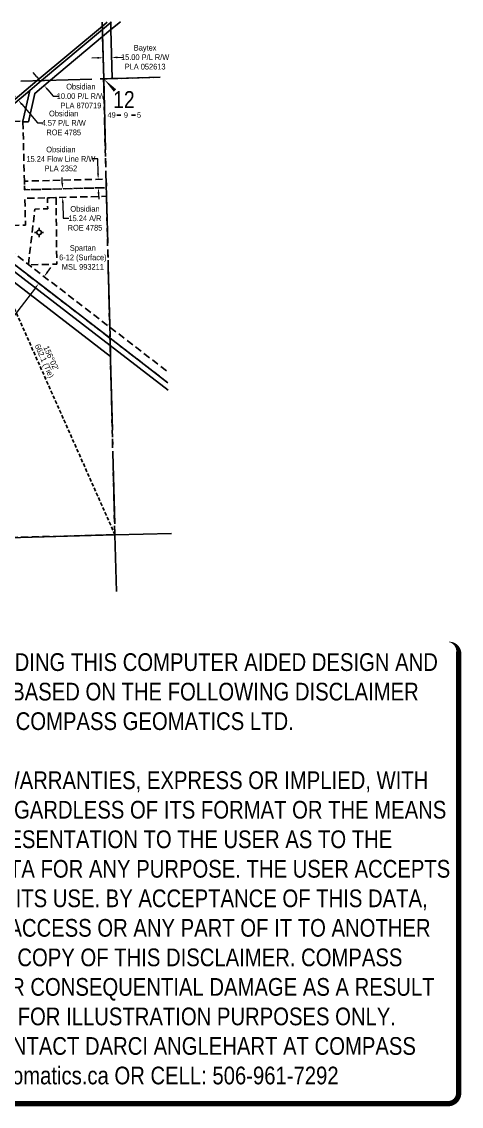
# Model space of a CAD drawing. Extents: x 619926 to 621900, y 5895827 to 5897740.
# Drawn here: x 621123 to 621900, y 5895827 to 5897740 of the extents above; entities that cross this region are included whole.
import ezdxf
from ezdxf.enums import TextEntityAlignment as Align

# ---------------------------------------------------------------- set-up
doc = ezdxf.new("R2010")
doc.units = 0
doc.header["$LTSCALE"] = 5
doc.header["$PDSIZE"] = 0.5
for name, pattern in [('foc-ACCESSROAD', [3.75, 2.5, -1.25]), ('foc-FLOWLINE', [3.75, 2.5, -1.25]), ('foc-QUARTERLINE', [33, 25, -3, 2, -3]), ('foc-TIELINE', [1.875, 1.25, -0.625])]:
    doc.linetypes.add(name, pattern=pattern)
doc.layers.get('Defpoints').update_dxf_attribs({"color": 9})
for name, color, linetype in [('10', 1, 'Continuous'), ('9', 3, 'Continuous'), ('C-FLOWLINE', 13, 'foc-FLOWLINE'), ('C-RW', 13, 'Continuous'), ('F-RW', 190, 'Continuous'), ('F-WS', 190, 'foc-ACCESSROAD'), ('F-WS-S', 8, 'Continuous'), ('L-BD', 7, 'Continuous'), ('L-QSEC', 8, 'foc-QUARTERLINE'), ('L-SEC', 7, 'Continuous'), ('L-SECLBL', 7, 'Continuous'), ('L-TIE', 7, 'foc-TIELINE')]:
    doc.layers.add(name, color=color, linetype=linetype)
for name, color, linetype, lineweight in [('C-AR-T', 13, 'Continuous', 9), ('C-FLOWLINE-T', 13, 'Continuous', 9), ('F-RW-T', 190, 'Continuous', 9), ('F-WS-T', 190, 'Continuous', 9)]:
    doc.layers.add(name, color=color, linetype=linetype, lineweight=lineweight)
doc.layers.add('DISCLAIMER', color=7, linetype='Continuous', plot=False)
doc.styles.add('80', font='ARIALN.TTF', dxfattribs={"height": 10})
doc.styles.add('80CG', font='ARIALN.TTF', dxfattribs={"height": 10})
doc.styles.add('80L', font='ARIALN.TTF', dxfattribs={"height": 10})
doc.styles.add('SIMPLEX', font='ARIALN.TTF')
doc.dimstyles.new('Compass 5 000', dxfattribs={"dimscale": 5, "dimtxt": 9, "dimasz": 2, "dimexe": 0.2, "dimexo": 0.0625, "dimgap": 0.5, "dimtad": 0, "dimtih": 1, "dimtoh": 1, "dimzin": 0, "dimdsep": 46, "dimtxsty": '80CG', "dimcen": 0.1, "dimse1": 1, "dimse2": 1, "dimclrd": 256, "dimclrt": 256, "dimaunit": 1, "dimadec": 4, "dimazin": 0, "dimtfac": 0.06, "dimtofl": 0, "dimtmove": 0, "dimatfit": 1, "dimfxl": 0.2, "dimtolj": 1, "dimtzin": 0, "dimlwd": -1, "dimarcsym": 0})

# ---------------------------------------------------------------- blocks, each defined once
blk = doc.blocks.new('L-SECLBL')
at = {"layer": '9', "color": 7}
for p, q in [((-5.1, -27.8), (-12.3, -27.8)), ((20.7, -27.8), (13.5, -27.8))]:
    blk.add_line(p, q, dxfattribs=at)
at = {"layer": '10', "color": 2, "style": 'SIMPLEX'}
blk.add_attdef('SEC', text='', height=30, dxfattribs=at).set_placement((0, 0), align=Align.MIDDLE)
at = {"layer": '10', "color": 5, "style": '80L'}
blk.add_attdef('TWP', text='', height=9.5, dxfattribs=at).set_placement((-14.4, -27.4), align=Align.MIDDLE_RIGHT)
blk.add_attdef('RGE', text='', height=9.5, dxfattribs=at).set_placement((3.6, -27.4), align=Align.MIDDLE_CENTER)
blk.add_attdef('MER', text='', height=9.5, dxfattribs=at).set_placement((23.2, -27.4), align=Align.MIDDLE_LEFT)
blk = doc.blocks.new('GABD')
for p, q in [((-0.81, 0), (-1.62, 0)), ((0, 0.81), (0, 1.62)), ((1.62, 0), (0.81, 0)), ((0, -0.81), (0, -1.62))]:
    blk.add_line(p, q)
blk.add_circle((0, 0), 0.8)
blk = doc.blocks.new('*D36')
at = {"layer": 'C-FLOWLINE-T', "transparency": 16777216}
for p, q in [((621257.5, 5897498.3), (621247.5, 5897498.3)), ((621258.2, 5897472.5), (621257.5, 5897498.3)), ((621259.1, 5897437.2), (621259.3, 5897427.2))]:
    blk.add_line(p, q, dxfattribs=at)
for points in [[(621259.8, 5897472.5), (621256.5, 5897472.4), (621258.4, 5897462.5)], [(621260.7, 5897437.3), (621257.4, 5897437.2), (621258.8, 5897447.2)]]:
    blk.add_solid(points, dxfattribs=at)
at = {"layer": 'Defpoints', "color": 0, "transparency": 16777216}
for p in [(621258.4, 5897462.5), (621156.2, 5897459.9), (621156.6, 5897444.7)]:
    blk.add_point(p, dxfattribs=at)
at = {"layer": 'C-FLOWLINE-T', "transparency": 16777216, "insert": (621192.5, 5897498.3), "char_height": 10, "attachment_point": 5, "style": '80CG'}
blk.add_mtext('\\A1;Obsidian\\P15.24 Flow Line R/W\\PPLA 2352', dxfattribs=at)
blk = doc.blocks.new('*D38')
at = {"layer": 'C-AR-T', "transparency": 16777216}
for p, q in [((621150.3, 5897643.2), (621143.8, 5897650.8)), ((621169.5, 5897620.2), (621178.7, 5897609.2)), ((621178.7, 5897609.2), (621188.7, 5897609.2))]:
    blk.add_line(p, q, dxfattribs=at)
for points in [[(621151.5, 5897644.2), (621149, 5897642.1), (621156.7, 5897635.5)], [(621170.8, 5897621.2), (621168.2, 5897619.1), (621163.1, 5897627.8)]]:
    blk.add_solid(points, dxfattribs=at)
at = {"layer": 'Defpoints', "color": 0, "transparency": 16777216}
for p in [(621152.6, 5897632.1), (621159, 5897624.4), (621163.1, 5897627.8)]:
    blk.add_point(p, dxfattribs=at)
at = {"layer": 'C-AR-T', "transparency": 16777216, "insert": (621227.8, 5897609.2), "char_height": 10, "attachment_point": 5, "style": '80CG'}
blk.add_mtext('\\A1;Obsidian\\P10.00 P/L R/W\\PPLA 870719', dxfattribs=at)
blk = doc.blocks.new('*D41')
at = {"layer": 'Defpoints', "color": 0, "transparency": 16777216}
for p in [(621112.1, 5897604.1), (621115, 5897600.6), (621117.1, 5897602.3)]:
    blk.add_point(p, dxfattribs=at)
at = {"layer": 'F-RW-T', "transparency": 16777216}
for p, q in [((621107.7, 5897613.5), (621101.3, 5897621.2)), ((621123.5, 5897594.7), (621151, 5897561.8)), ((621151, 5897561.8), (621161, 5897561.8))]:
    blk.add_line(p, q, dxfattribs=at)
for points in [[(621109, 5897614.6), (621106.4, 5897612.5), (621114.1, 5897605.9)], [(621124.8, 5897595.7), (621122.2, 5897593.6), (621117.1, 5897602.3)]]:
    blk.add_solid(points, dxfattribs=at)
at = {"layer": 'F-RW-T', "transparency": 16777216, "insert": (621197.5, 5897561.8), "char_height": 10, "attachment_point": 5, "style": '80CG'}
blk.add_mtext('\\A1;Obsidian\\P4.57 P/L R/W\\PROE 4785', dxfattribs=at)
blk = doc.blocks.new('*D42')
at = {"layer": 'Defpoints', "color": 0, "transparency": 16777216}
for p in [(621267.1, 5897677.9), (621282.2, 5897678.3), (621282.2, 5897677.3)]:
    blk.add_point(p, dxfattribs=at)
at = {"layer": 'F-RW-T', "transparency": 16777216}
for p, q in [((621257.2, 5897676.7), (621247.2, 5897676.4)), ((621292.2, 5897677.6), (621302.2, 5897677.8))]:
    blk.add_line(p, q, dxfattribs=at)
for points in [[(621257.1, 5897678.3), (621257.2, 5897675), (621267.2, 5897676.9)], [(621292.1, 5897679.2), (621292.2, 5897675.9), (621282.2, 5897677.3)]]:
    blk.add_solid(points, dxfattribs=at)
at = {"layer": 'F-RW-T', "transparency": 16777216, "insert": (621341.3, 5897677.8), "char_height": 10, "attachment_point": 5, "style": '80CG'}
blk.add_mtext('\\A1;Baytex\\P15.00 P/L R/W\\PPLA 052613', dxfattribs=at)
blk = doc.blocks.new('*D49')
at = {"layer": 'C-FLOWLINE-T', "transparency": 16777216}
for p, q in [((621168.9, 5897298.8), (621175, 5897306.8)), ((621147.4, 5897270.9), (621108.8, 5897220.6)), ((621108.8, 5897220.6), (621098.8, 5897220.6))]:
    blk.add_line(p, q, dxfattribs=at)
for points in [[(621167.6, 5897299.9), (621170.2, 5897297.8), (621162.8, 5897290.9)], [(621146.1, 5897271.9), (621148.7, 5897269.9), (621153.5, 5897278.8)]]:
    blk.add_solid(points, dxfattribs=at)
at = {"layer": 'Defpoints', "color": 0, "transparency": 16777216}
for p in [(621153.5, 5897278.8), (621177.8, 5897279.4), (621168.5, 5897267.3)]:
    blk.add_point(p, dxfattribs=at)
at = {"layer": 'C-FLOWLINE-T', "transparency": 16777216, "insert": (621043.8, 5897220.6), "char_height": 10, "attachment_point": 5, "style": '80CG'}
blk.add_mtext('\\A1;Obsidian\\P15.24 Flow Line R/W\\PPLA 2352', dxfattribs=at)
blk = doc.blocks.new('*D50')
at = {"layer": 'C-AR-T', "transparency": 16777216}
for p, q in [((621195, 5897455.6), (621194.8, 5897465.6)), ((621195.9, 5897420.5), (621196.6, 5897393.6)), ((621196.6, 5897393.6), (621206.6, 5897393.6))]:
    blk.add_line(p, q, dxfattribs=at)
for points in [[(621196.7, 5897455.7), (621193.4, 5897455.6), (621195.3, 5897445.6)], [(621197.6, 5897420.5), (621194.2, 5897420.4), (621195.6, 5897430.5)]]:
    blk.add_solid(points, dxfattribs=at)
at = {"layer": 'Defpoints', "color": 0, "transparency": 16777216}
for p in [(621216.2, 5897446.2), (621195.6, 5897430.5), (621216.6, 5897431)]:
    blk.add_point(p, dxfattribs=at)
at = {"layer": 'C-AR-T', "transparency": 16777216, "insert": (621235.1, 5897393.6), "char_height": 10, "attachment_point": 5, "style": '80CG'}
blk.add_mtext('\\A1;Obsidian\\P15.24 A/R\\PROE 4785', dxfattribs=at)
blk = doc.blocks.new('Disclaimer_Legal')
at = {"layer": 'DISCLAIMER', "color": 254, "flags": 128}
blk.add_lwpolyline([(-3612.9, -1104.6, 37.5, 37.5, 0), (4096.1, -1104.6, 37.5, 37.5, 0.414214), (4171.1, -1029.6, 37.5, 37.5, 0), (4171.1, 2078.7, 37.5, 0, 0.414214), (4096.1, 2153.7, 0, 0, 0), (-3612.9, 2153.7, 0, 0, 0.414214), (-3687.9, 2078.7, 0, 0, 0), (-3687.9, -1029.6, 0, 37.5, 0.414214)], format="xyseb", close=True, dxfattribs=at)
at = {"layer": 'DISCLAIMER', "color": 254, "insert": (241.6, 533.9), "char_height": 125, "width": 7717.568, "attachment_point": 5, "style": '80'}
blk.add_mtext('NOTICE TO THE CORPORATION, PERSON &/OR PERSONS REGARDING THIS COMPUTER AIDED DESIGN AND DRAFTING (CADD) FILES. ACCEPTANCE OF THE CADD DATA IS BASED ON THE FOLLOWING DISCLAIMER WHICH COVERS ALL CADD DATA RECIEVED FROM COMPASS GEOMATICS LTD.\\P{\\fArial Narrow|b1|i0|c0|p34;DISCLAIMER}\\PCOMPASS GEOMATICS LTD. MAKES NO REPRESENTATION OR WARRANTIES, EXPRESS OR IMPLIED, WITH RESPECT TO THE REUSE OF THE DATA PROVIDED HEREWITH, REGARDLESS OF ITS FORMAT OR THE MEANS OF ITS TRANSMISSION. THERE IS NO GUARANTEE OR REPRESENTATION TO THE USER AS TO THE ACCURACY, CURRENCY, SUITABILITY OR RELIABILITY OF THIS DATA FOR ANY PURPOSE. THE USER ACCEPTS THE DATA "AS IS", AND ASSUMES ALL RISKS ASSOCIATED WITH ITS USE. BY ACCEPTANCE OF THIS DATA, THE USER AGREES NOT TO TRANSMIT THIS DATA OR PROVIDE ACCESS OR ANY PART OF IT TO ANOTHER PARTY UNLESS THE USER SHALL INCLUDE WITH THE DATA A COPY OF THIS DISCLAIMER. COMPASS GEOMATICS LTD. ASSUMES NO RESPONSIBILITY FOR ACTUAL OR CONSEQUENTIAL DAMAGE AS A RESULT OF ANY USER\'S RELIANCE ON THIS DATA. THIS CADD FILE IS FOR ILLUSTRATION PURPOSES ONLY.\\PIF YOU REQUIRE MORE ACCURATE INFORMATION, PLEASE CONTACT DARCI ANGLEHART AT COMPASS GEOMATICS LTD. VIA EMAIL: darci.anglehart@compassgeomatics.ca OR CELL: 506-961-7292', dxfattribs=at)

msp = doc.modelspace()

# ---------------------------------------------------------------- linework, layer by layer
at = {"layer": 'C-FLOWLINE', "flags": 128}
msp.add_lwpolyline([(621272.492, 5897462.82), (621272.871, 5897447.576), (621128.676, 5897443.995), (621128.298, 5897459.239), (621272.492, 5897462.82)], close=True, dxfattribs=at)
msp.add_lwpolyline([(621381.487, 5897103.57), (621279.468, 5897181.994), (621045.976, 5897361.487), (621023.403, 5897378.841), (621047.641, 5897379.443), (621070.165, 5897362.127), (621135.012, 5897312.275), (621135.982, 5897311.53), (621278.98, 5897201.603), (621381.002, 5897123.177)], dxfattribs=at)
at = {"layer": 'C-RW', "flags": 128}
msp.add_lwpolyline([(621297.71, 5897740.488), (621280.956, 5897726.464), (621266.249, 5897714.155), (621174.21, 5897637.124), (621146.378, 5897613.827), (621135.173, 5897563.999), (621125.71, 5897563.745), (621124.855, 5897563.722), (621125.118, 5897564.895), (621137.359, 5897619.327), (621158.102, 5897636.691), (621265.931, 5897726.934), (621280.639, 5897739.245), (621281.606, 5897740.055)], dxfattribs=at)
at = {"layer": 'F-RW'}
for points in [[(621281.606, 5897740.055), (621280.639, 5897739.245), (621265.931, 5897726.934), (621158.102, 5897636.691), (621137.359, 5897619.327), (621076.19, 5897568.129), (621076.314, 5897563.683), (621071.733, 5897563.569), (621069.751, 5897634.312), (621066.951, 5897734.288)], [(621071.532, 5897734.411), (621074.333, 5897634.435), (621076.027, 5897573.955), (621150.744, 5897636.492), (621265.786, 5897732.779), (621274.158, 5897739.855)], [(621280.623, 5897740.029), (621280.639, 5897739.245), (621280.956, 5897726.464), (621283.102, 5897640.055), (621268.099, 5897639.653), (621266.249, 5897714.155), (621265.931, 5897726.934), (621265.786, 5897732.779), (621265.616, 5897739.625)], [(621045.976, 5897361.487), (621279.468, 5897181.994), (621279.789, 5897169.069), (620950.015, 5897422.571)], [(621381.807, 5897090.645), (621279.789, 5897169.069), (621279.468, 5897181.994), (621381.487, 5897103.57)]]:
    msp.add_lwpolyline(points, dxfattribs=at)
msp.add_lwpolyline([(621279.789, 5897169.069), (621280.268, 5897149.77), (620926.311, 5897421.855), (620907.216, 5897436.534), (620784.833, 5897530.625), (620479.328, 5897563.795), (620473.569, 5897563.653), (620468.747, 5897563.534), (620463.566, 5897563.404), (620463.189, 5897578.408), (620468.37, 5897578.538), (620473.192, 5897578.658), (620479.954, 5897578.824), (620542.149, 5897572.071), (620553.31, 5897570.896), (620790.585, 5897545.133), (620930.919, 5897437.251), (620950.015, 5897422.571), (621279.789, 5897169.069)], close=True, dxfattribs=at)
at = {"layer": 'F-WS', "flags": 128}
msp.add_lwpolyline([(621368.166, 5897642.337), (621282.803, 5897640.047), (621267.805, 5897639.646), (621272.196, 5897462.875), (621272.575, 5897447.636), (621128.432, 5897444.056), (621128.053, 5897459.296), (621127.259, 5897491.297), (621125.467, 5897563.765), (621125.438, 5897564.927), (621124.875, 5897564.914), (621076.088, 5897563.702), (621071.509, 5897563.588), (621056.27, 5897563.207), (621015.72, 5897562.202), (621016.499, 5897530.725), (621016.749, 5897520.587), (621017.541, 5897488.572), (621018.473, 5897451.071), (621018.722, 5897441.023), (621018.748, 5897439.975), (620946.618, 5897437.794), (620930.745, 5897437.315), (620907.051, 5897436.598), (620477.071, 5897423.623), (620472.253, 5897423.477), (620467.074, 5897423.322), (620463.558, 5897563.424), (620463.182, 5897578.422), (620462.671, 5897598.777), (620462.419, 5897608.83), (620462.399, 5897609.619), (620462.188, 5897618.002), (620462.146, 5897619.673), (620459.679, 5897717.972)], dxfattribs=at)
for points in [[(621272.953, 5897432.398), (621278.683, 5897201.751), (621279.17, 5897182.149), (621279.491, 5897169.229), (621279.97, 5897149.937), (621287.782, 5896835.433), (620492.364, 5896814.286), (620487.545, 5896814.158), (620482.365, 5896814.021), (620467.456, 5897408.083), (620472.635, 5897408.239), (620477.454, 5897408.384), (620926.139, 5897421.924), (620949.834, 5897422.641), (620965.705, 5897423.121), (621019.126, 5897424.736), (621020.207, 5897381.223), (621020.266, 5897378.853), (621023.196, 5897378.926), (621047.425, 5897379.527), (621129.984, 5897381.577), (621128.811, 5897428.818), (621168.706, 5897429.809), (621183.707, 5897430.181), (621272.953, 5897432.398)], [(621183.971, 5897430.115), (621184.181, 5897410.815), (621185.254, 5897312.764), (621135.982, 5897311.53), (621134.92, 5897311.503), (621135.012, 5897312.275), (621146.677, 5897409.89), (621169.176, 5897410.453), (621168.965, 5897429.742), (621183.971, 5897430.115)]]:
    msp.add_lwpolyline(points, close=True, dxfattribs=at)
at = {"layer": 'L-QSEC'}
for p, q in [((621265.616, 5897739.625), (621268.099, 5897639.653)), ((620462.196, 5897618.002), (621268.099, 5897639.653)), ((621268.099, 5897639.653), (621368.166, 5897642.342)), ((621268.099, 5897639.653), (621288.083, 5896835.155)), ((621288.083, 5896835.155), (621290.491, 5896735.184))]:
    msp.add_line(p, q, dxfattribs=at)
at = {"layer": 'L-SEC'}
for p, q in [((620482.38, 5896813.735), (621288.083, 5896835.155)), ((621288.083, 5896835.155), (621388.058, 5896837.813))]:
    msp.add_line(p, q, dxfattribs=at)
at = {"layer": 'L-SECLBL', "flags": 128}
msp.add_lwpolyline([(621268.099, 5897639.653, 0, 6, 0), (621288.054, 5897619.122, 0, 0, 0)], format="xyseb", dxfattribs=at)
at = {"layer": 'L-TIE'}
msp.add_line((621288.083, 5896835.155), (621018.953, 5897439.912), dxfattribs=at)

# ---------------------------------------------------------------- block references
at = {"xscale": 0.25, "yscale": 0.25, "zscale": 0.25}
msp.add_blockref('Disclaimer_Legal', (620852.479, 5896107.845), dxfattribs=at)
at = {"layer": 'F-WS-S', "xscale": 5, "yscale": 5, "zscale": 5}
msp.add_blockref('GABD', (621153.977, 5897368.708), dxfattribs=at)
at = {"layer": 'L-SECLBL'}
msp.add_blockref('L-SECLBL', (621303.76, 5897603.302), dxfattribs=at).add_auto_attribs({'SEC': '12', 'TWP': '49', 'RGE': '9', 'MER': '5'})

# ---------------------------------------------------------------- texts
at = {"layer": 'F-WS-T', "insert": (621231.306, 5897324.57), "char_height": 10, "attachment_point": 5, "style": '80CG'}
msp.add_mtext('\\A1;Spartan\\P6-12 (Surface)\\PMSL 993211', dxfattribs=at)
at = {"layer": 'L-BD', "style": '80L'}
for s, height, p in [('662.1 (Tie)', 9.99644, (621162.194, 5897141.395)), ("156°02'", 9.9964, (621175.209, 5897147.186))]:
    msp.add_text(s, height=height, rotation=293.9901, dxfattribs=at).set_placement(p, align=Align.MIDDLE)

# ---------------------------------------------------------------- dimensions: what is measured, and where the dimension line sits
at = {"layer": 'C-AR-T'}
for base, p1, p2, angle, text, picture, middle in [((621163.098, 5897627.823), (621152.622, 5897632.104), (621159.045, 5897624.43), 309.931647, 'Obsidian\\P10.00 P/L R/W\\PPLA 870719', '*D38', (621227.791, 5897609.179)), ((621195.646, 5897430.478), (621216.24, 5897446.169), (621216.617, 5897430.999), 271.422738, 'Obsidian\\P15.24 A/R\\PROE 4785', '*D50', (621235.129, 5897393.625))]:
    dim = msp.add_linear_dim(base=base, p1=p1, p2=p2, angle=angle, text=text, dimstyle='Compass 5 000', dxfattribs=at)
    dim.commit()
    dim.dimension.update_dxf_attribs({"geometry": picture, "text_midpoint": middle, "dimtype": 161})
at = {"layer": 'C-FLOWLINE-T'}
dim = msp.add_linear_dim(base=(621258.429, 5897462.471), p1=(621156.623, 5897444.689), p2=(621156.244, 5897459.933), angle=91.42266, text='Obsidian\\P15.24 Flow Line R/W\\PPLA 2352', dimstyle='Compass 5 000', dxfattribs=at)
dim.commit()
dim.dimension.update_dxf_attribs({"geometry": '*D36', "text_midpoint": (621192.538, 5897498.342), "dimtype": 161})
at = {"layer": 'C-FLOWLINE-T', "color": 0}
dim = msp.add_linear_dim(base=(621153.502, 5897278.829), p1=(621177.752, 5897279.42), p2=(621168.458, 5897267.331), angle=232.449286, text='Obsidian\\P15.24 Flow Line R/W\\PPLA 2352', dimstyle='Compass 5 000', dxfattribs=at)
dim.commit()
dim.dimension.update_dxf_attribs({"geometry": '*D49', "text_midpoint": (621043.764, 5897220.632), "dimtype": 161})
at = {"layer": 'F-RW-T'}
dim = msp.add_aligned_dim(p1=(621267.15, 5897677.88), p2=(621282.153, 5897678.253), distance=-0.951, text='Baytex\\P15.00 P/L R/W\\PPLA 052613', dimstyle='Compass 5 000', dxfattribs=at)
dim.commit()
dim.dimension.update_dxf_attribs({"geometry": '*D42', "text_midpoint": (621341.257, 5897677.799)})
dim = msp.add_linear_dim(base=(621117.072, 5897602.347), p1=(621112.062, 5897604.117), p2=(621114.997, 5897600.61), angle=309.928979, text='Obsidian\\P4.57 P/L R/W\\PROE 4785', dimstyle='Compass 5 000', dxfattribs=at)
dim.commit()
dim.dimension.update_dxf_attribs({"geometry": '*D41', "text_midpoint": (621197.49, 5897561.763), "dimtype": 161})

doc.saveas('drawing.dxf')
